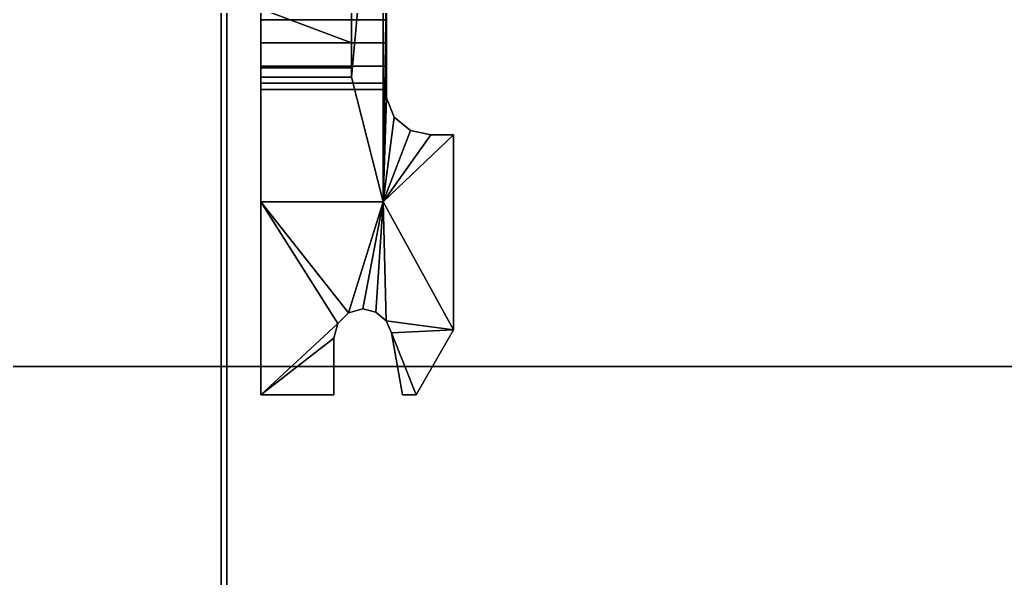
# Model space of a CAD drawing. Extents: x -1998 to 40, y -600 to 0.
# Drawn here: x -991.46 to -948.02, y -421.34 to -396.73 of the extents above; entities that cross this region are included whole.
import ezdxf

# ---------------------------------------------------------------- set-up
doc = ezdxf.new("R2010")
doc.units = 0

# ---------------------------------------------------------------- blocks, each defined once
blk = doc.blocks.new('rack tv terrero.bajo.Suelo1', base_point=(20, 20))
at = {"layer": 'e-cerezo locarno H1632', "color": 0}
for points in [[(20, 20), (20, 432), (1500, 432), (1500, 20)], [(20, 20, 18), (20, 432, 18), (1500, 432, 18), (1500, 20, 18)]]:
    blk.add_3dface(points, dxfattribs=at)
blk = doc.blocks.new('rack tv terrero.bajo.Suelo')
at = {"layer": 'e-cerezo locarno H1632'}
blk.add_blockref('rack tv terrero.bajo.Suelo1', (20, 20), dxfattribs=at)
blk = doc.blocks.new('rack tv terrero.bajo.Techo1', base_point=(1500, 0, 600))
at = {"layer": 'e-cerezo locarno H1632', "color": 0}
for points in [[(1500, 0, 600), (1500, 432, 600), (0, 432, 600), (0, 0, 600)], [(1500, 0, 582), (1500, 432, 582), (0, 432, 582), (0, 0, 582)]]:
    blk.add_3dface(points, dxfattribs=at)
blk = doc.blocks.new('rack tv terrero.bajo.Techo')
at = {"layer": 'e-cerezo locarno H1632'}
blk.add_blockref('rack tv terrero.bajo.Techo1', (1500, 0, 600), dxfattribs=at)
blk = doc.blocks.new('rack tv terrero.bajo.Est  F [1]1', base_point=(38, 20, 404))
at = {"layer": 'e-cerezo locarno H1632', "color": 0}
for points in [[(38, 20, 404), (1482, 20, 404), (1482, 432, 404), (38, 432, 404)], [(38, 20, 422), (1482, 20, 422), (1482, 432, 422), (38, 432, 422)]]:
    blk.add_3dface(points, dxfattribs=at)
blk = doc.blocks.new('rack tv terrero.bajo.Est  F [1]')
at = {"layer": 'e-cerezo locarno H1632'}
blk.add_blockref('rack tv terrero.bajo.Est  F [1]1', (38, 20, 404), dxfattribs=at)
blk = doc.blocks.new('rack tv terrero.bajo.Div V [2]1', base_point=(997.667, 20, 404))
at = {"layer": 'e-cerezo locarno H1632', "color": 0}
for points in [[(997.667, 20, 18), (1015.667, 20, 18), (1015.667, 432, 18), (997.667, 432, 18)], [(997.667, 432, 404), (1015.667, 432, 404), (1015.667, 20, 404), (997.667, 20, 404)], [(1015.667, 20, 404), (1015.667, 20, 18), (1015.667, 432, 18), (1015.667, 432, 404)]]:
    blk.add_3dface(points, dxfattribs=at)
blk = doc.blocks.new('rack tv terrero.bajo.Div V [2]6', base_point=(1017.167, 62.75, 327.5))
at = {"layer": 'ACCESSORY', "color": 0, "invisible_edges": 8}
for points in [[(1022.567, 73.25, 307.5), (1022.567, 65.75, 310.5), (1022.567, 45.25, 307.5), (1022.567, 73.25, 307.5)], [(1022.701, 54.667, 307.5), (1022.567, 73.25, 307.5), (1022.567, 45.25, 307.5), (1022.701, 54.667, 307.5)], [(1022.567, 73.25, 296.5), (1022.701, 54.667, 296.5), (1022.567, 45.25, 296.5), (1022.567, 73.25, 296.5)], [(1022.567, 73.25, 296.5), (1022.567, 45.25, 296.5), (1022.567, 65.75, 293.5), (1022.567, 73.25, 296.5)], [(1021.167, 65.75, 310.5), (1021.167, 58.25, 313.25), (1021.167, 50.75, 310.5), (1021.167, 65.75, 310.5)], [(1021.167, 50.75, 310.5), (1022.567, 45.25, 310.5), (1022.567, 65.75, 310.5), (1021.167, 50.75, 310.5)], [(1021.167, 65.75, 310.5), (1021.167, 50.75, 310.5), (1022.567, 65.75, 310.5), (1021.167, 65.75, 310.5)], [(1021.167, 65.75, 293.5), (1022.567, 65.75, 293.5), (1021.167, 50.75, 293.5), (1021.167, 65.75, 293.5)], [(1021.167, 50.75, 293.5), (1021.167, 58.25, 290.75), (1021.167, 65.75, 293.5), (1021.167, 50.75, 293.5)], [(1022.567, 65.75, 293.5), (1022.567, 45.25, 293.5), (1021.167, 50.75, 293.5), (1022.567, 65.75, 293.5)], [(1022.567, 45.25, 310.5), (1022.567, 45.25, 307.5), (1022.567, 65.75, 310.5), (1022.567, 45.25, 310.5)], [(1022.567, 45.25, 296.5), (1022.567, 45.25, 293.5), (1022.567, 65.75, 293.5), (1022.567, 45.25, 296.5)], [(1021.167, 58.25, 313.25), (1021.167, 55.875, 313.886), (1021.167, 50.75, 310.5), (1021.167, 58.25, 313.25)], [(1021.167, 55.875, 290.114), (1021.167, 58.25, 290.75), (1021.167, 50.75, 293.5), (1021.167, 55.875, 290.114)], [(1017.167, 52.25, 327.098), (1017.167, 53.75, 327.5), (1017.167, 56.7, 320.685), (1017.167, 52.25, 327.098)], [(1017.167, 51.152, 326), (1017.167, 52.25, 327.098), (1017.167, 56.7, 320.685), (1017.167, 51.152, 326)], [(1017.167, 51.152, 326), (1017.167, 56.7, 320.685), (1017.167, 50.75, 324.5), (1017.167, 51.152, 326)], [(1017.167, 56.7, 320.685), (1017.167, 55.565, 319.55), (1017.167, 50.75, 324.5), (1017.167, 56.7, 320.685)], [(1017.167, 55.565, 316.45), (1017.167, 56.7, 315.315), (1017.167, 50.75, 310.5), (1017.167, 55.565, 316.45)], [(1017.167, 50.75, 310.5), (1017.167, 56.7, 315.315), (1017.167, 53.275, 305.775), (1017.167, 50.75, 310.5)], [(1017.167, 53.275, 298.225), (1017.167, 56.7, 288.685), (1017.167, 50.75, 293.5), (1017.167, 53.275, 298.225)], [(1017.167, 56.7, 288.685), (1017.167, 55.565, 287.55), (1017.167, 50.75, 293.5), (1017.167, 56.7, 288.685)], [(1017.167, 55.565, 284.45), (1017.167, 56.7, 283.315), (1017.167, 50.75, 279.5), (1017.167, 55.565, 284.45)], [(1017.167, 50.75, 279.5), (1017.167, 56.7, 283.315), (1017.167, 53.75, 276.5), (1017.167, 50.75, 279.5)], [(1021.167, 52.25, 327.098), (1021.167, 55.875, 322.114), (1021.167, 53.75, 327.5), (1021.167, 52.25, 327.098)], [(1021.167, 52.25, 327.098), (1021.167, 51.152, 326), (1021.167, 55.875, 322.114), (1021.167, 52.25, 327.098)], [(1021.167, 51.152, 326), (1021.167, 50.75, 324.5), (1021.167, 55.875, 322.114), (1021.167, 51.152, 326)], [(1021.167, 54.136, 320.375), (1021.167, 55.875, 322.114), (1021.167, 50.75, 324.5), (1021.167, 54.136, 320.375)], [(1021.167, 55.875, 313.886), (1021.167, 54.136, 315.625), (1021.167, 50.75, 310.5), (1021.167, 55.875, 313.886)], [(1021.167, 54.136, 288.375), (1021.167, 55.875, 290.114), (1021.167, 50.75, 293.5), (1021.167, 54.136, 288.375)], [(1021.167, 55.875, 281.886), (1021.167, 54.136, 283.625), (1021.167, 50.75, 279.5), (1021.167, 55.875, 281.886)], [(1021.167, 51.152, 278), (1021.167, 55.875, 281.886), (1021.167, 50.75, 279.5), (1021.167, 51.152, 278)], [(1021.167, 51.152, 278), (1021.167, 52.25, 276.902), (1021.167, 55.875, 281.886), (1021.167, 51.152, 278)], [(1021.167, 52.25, 276.902), (1021.167, 53.75, 276.5), (1021.167, 55.875, 281.886), (1021.167, 52.25, 276.902)], [(1017.167, 55.565, 319.55), (1017.167, 55.15, 318), (1017.167, 50.75, 324.5), (1017.167, 55.565, 319.55)], [(1017.167, 55.15, 318), (1017.167, 55.565, 316.45), (1017.167, 50.75, 310.5), (1017.167, 55.15, 318)], [(1017.167, 50.75, 293.5), (1017.167, 55.565, 287.55), (1017.167, 55.15, 286), (1017.167, 50.75, 293.5)], [(1017.167, 55.15, 286), (1017.167, 55.565, 284.45), (1017.167, 50.75, 279.5), (1017.167, 55.15, 286)], [(1017.167, 50.75, 324.5), (1017.167, 55.15, 318), (1017.167, 50.75, 310.5), (1017.167, 50.75, 324.5)], [(1017.167, 50.75, 293.5), (1017.167, 55.15, 286), (1017.167, 50.75, 279.5), (1017.167, 50.75, 293.5)], [(1022.701, 49.833, 307.5), (1022.701, 54.667, 307.5), (1022.567, 45.25, 307.5), (1022.701, 49.833, 307.5)], [(1022.701, 54.667, 296.5), (1022.701, 49.833, 296.5), (1022.567, 45.25, 296.5), (1022.701, 54.667, 296.5)], [(1022.701, 49.833, 307.5), (1022.701, 52.25, 306.05), (1022.701, 54.667, 307.5), (1022.701, 49.833, 307.5)], [(1022.701, 52.25, 306.05), (1022.701, 53.275, 305.775), (1022.701, 54.667, 307.5), (1022.701, 52.25, 306.05)], [(1022.701, 53.275, 298.225), (1022.701, 52.25, 297.95), (1022.701, 54.667, 296.5), (1022.701, 53.275, 298.225)], [(1022.701, 54.667, 296.5), (1022.701, 52.25, 297.95), (1022.701, 49.833, 296.5), (1022.701, 54.667, 296.5)], [(1021.167, 53.5, 318), (1021.167, 54.136, 320.375), (1021.167, 50.75, 324.5), (1021.167, 53.5, 318)], [(1021.167, 54.136, 315.625), (1021.167, 53.5, 318), (1021.167, 50.75, 310.5), (1021.167, 54.136, 315.625)], [(1021.167, 53.5, 286), (1021.167, 54.136, 288.375), (1021.167, 50.75, 293.5), (1021.167, 53.5, 286)], [(1021.167, 54.136, 283.625), (1021.167, 53.5, 286), (1021.167, 50.75, 279.5), (1021.167, 54.136, 283.625)], [(1021.167, 53.75, 327.5), (1017.167, 53.75, 327.5), (1021.167, 52.25, 327.098), (1021.167, 53.75, 327.5)], [(1017.167, 53.75, 327.5), (1017.167, 52.25, 327.098), (1021.167, 52.25, 327.098), (1017.167, 53.75, 327.5)], [(1017.167, 51.152, 278), (1017.167, 50.75, 279.5), (1017.167, 53.75, 276.5), (1017.167, 51.152, 278)], [(1017.167, 52.25, 276.902), (1017.167, 51.152, 278), (1017.167, 53.75, 276.5), (1017.167, 52.25, 276.902)], [(1021.167, 50.75, 310.5), (1021.167, 53.5, 318), (1021.167, 50.75, 324.5), (1021.167, 50.75, 310.5)], [(1021.167, 50.75, 279.5), (1021.167, 53.5, 286), (1021.167, 50.75, 293.5), (1021.167, 50.75, 279.5)], [(1017.167, 52.25, 306.05), (1017.167, 50.75, 310.5), (1017.167, 53.275, 305.775), (1017.167, 52.25, 306.05)], [(1017.167, 53.275, 298.225), (1017.167, 50.75, 293.5), (1017.167, 52.25, 297.95), (1017.167, 53.275, 298.225)], [(1017.167, 52.25, 306.05), (1017.167, 51.225, 305.775), (1017.167, 50.75, 310.5), (1017.167, 52.25, 306.05)], [(1017.167, 52.25, 297.95), (1017.167, 50.75, 293.5), (1017.167, 51.225, 298.225), (1017.167, 52.25, 297.95)], [(1022.701, 51.225, 305.775), (1022.701, 52.25, 306.05), (1022.701, 49.833, 307.5), (1022.701, 51.225, 305.775)], [(1022.701, 52.25, 297.95), (1022.701, 51.225, 298.225), (1022.701, 49.833, 296.5), (1022.701, 52.25, 297.95)], [(1017.167, 50.75, 310.5), (1017.167, 51.225, 305.775), (1017.167, 45.25, 307.5), (1017.167, 50.75, 310.5)], [(1017.167, 51.225, 305.775), (1017.167, 50.475, 305.025), (1017.167, 45.25, 307.5), (1017.167, 51.225, 305.775)], [(1017.167, 50.475, 298.975), (1017.167, 51.225, 298.225), (1017.167, 45.25, 296.5), (1017.167, 50.475, 298.975)], [(1017.167, 45.25, 296.5), (1017.167, 51.225, 298.225), (1017.167, 50.75, 293.5), (1017.167, 45.25, 296.5)], [(1022.701, 50.475, 305.025), (1022.701, 51.225, 305.775), (1022.701, 49.833, 307.5), (1022.701, 50.475, 305.025)], [(1022.701, 50.475, 298.975), (1022.701, 49.833, 296.5), (1022.701, 51.225, 298.225), (1022.701, 50.475, 298.975)], [(1017.167, 45.25, 310.5), (1017.167, 50.75, 310.5), (1017.167, 45.25, 307.5), (1017.167, 45.25, 310.5)], [(1017.167, 45.25, 293.5), (1017.167, 45.25, 296.5), (1017.167, 50.75, 293.5), (1017.167, 45.25, 293.5)], [(1017.167, 50.2, 304), (1017.167, 45.25, 307.5), (1017.167, 50.475, 305.025), (1017.167, 50.2, 304)], [(1017.167, 50.2, 300), (1017.167, 50.475, 298.975), (1017.167, 45.25, 296.5), (1017.167, 50.2, 300)], [(1022.701, 50.2, 304), (1022.701, 50.475, 305.025), (1022.701, 49.833, 307.5), (1022.701, 50.2, 304)], [(1022.701, 50.475, 298.975), (1022.701, 50.2, 300), (1022.701, 49.833, 296.5), (1022.701, 50.475, 298.975)], [(1017.167, 50.2, 304), (1017.167, 45.25, 296.5), (1017.167, 45.25, 307.5), (1017.167, 50.2, 304)], [(1017.167, 50.2, 304), (1017.167, 50.2, 300), (1017.167, 45.25, 296.5), (1017.167, 50.2, 304)], [(1022.701, 49.833, 296.5), (1022.701, 50.2, 304), (1022.701, 49.833, 307.5), (1022.701, 49.833, 296.5)], [(1022.701, 50.2, 304), (1022.701, 49.833, 296.5), (1022.701, 50.2, 300), (1022.701, 50.2, 304)], [(1023.05, 48.977, 307.5), (1022.701, 49.833, 307.5), (1022.567, 45.25, 307.5), (1023.05, 48.977, 307.5)], [(1022.701, 49.833, 296.5), (1023.05, 48.977, 296.5), (1022.567, 45.25, 296.5), (1022.701, 49.833, 296.5)], [(1023.761, 48.387, 307.5), (1023.05, 48.977, 307.5), (1022.567, 45.25, 307.5), (1023.761, 48.387, 307.5)], [(1023.05, 48.977, 296.5), (1023.761, 48.387, 296.5), (1022.567, 45.25, 296.5), (1023.05, 48.977, 296.5)], [(1024.667, 48.2, 307.5), (1023.761, 48.387, 307.5), (1022.567, 45.25, 307.5), (1024.667, 48.2, 307.5)], [(1023.761, 48.387, 296.5), (1024.667, 48.2, 296.5), (1022.567, 45.25, 296.5), (1023.761, 48.387, 296.5)], [(1025.667, 48.2, 307.5), (1022.567, 45.25, 307.5), (1025.667, 39.608, 307.5), (1025.667, 48.2, 307.5)], [(1025.667, 48.2, 307.5), (1024.667, 48.2, 307.5), (1022.567, 45.25, 307.5), (1025.667, 48.2, 307.5)], [(1025.667, 48.2, 296.5), (1025.667, 39.608, 296.5), (1022.567, 45.25, 296.5), (1025.667, 48.2, 296.5)], [(1024.667, 48.2, 296.5), (1025.667, 48.2, 296.5), (1022.567, 45.25, 296.5), (1024.667, 48.2, 296.5)], [(1025.667, 48.2, 296.5), (1025.667, 48.2, 307.5), (1025.667, 39.608, 307.5), (1025.667, 48.2, 296.5)], [(1025.667, 39.608, 296.5), (1025.667, 48.2, 296.5), (1025.667, 39.608, 307.5), (1025.667, 39.608, 296.5)], [(1017.167, 36.75, 307.5), (1020.558, 39.89, 307.5), (1017.167, 45.25, 307.5), (1017.167, 36.75, 307.5)], [(1017.167, 36.75, 307.5), (1017.167, 45.25, 307.5), (1017.167, 45.25, 296.5), (1017.167, 36.75, 307.5)], [(1021.027, 40.359, 307.5), (1017.167, 45.25, 307.5), (1020.558, 39.89, 307.5), (1021.027, 40.359, 307.5)], [(1017.167, 45.25, 307.5), (1021.027, 40.359, 307.5), (1022.567, 45.25, 307.5), (1017.167, 45.25, 307.5)], [(1017.167, 36.75, 296.5), (1017.167, 36.75, 307.5), (1017.167, 45.25, 296.5), (1017.167, 36.75, 296.5)], [(1017.167, 36.75, 296.5), (1017.167, 45.25, 296.5), (1020.558, 39.89, 296.5), (1017.167, 36.75, 296.5)], [(1020.558, 39.89, 296.5), (1017.167, 45.25, 296.5), (1021.027, 40.359, 296.5), (1020.558, 39.89, 296.5)], [(1022.567, 45.25, 296.5), (1021.027, 40.359, 296.5), (1017.167, 45.25, 296.5), (1022.567, 45.25, 296.5)], [(1021.027, 40.359, 307.5), (1021.667, 40.53, 307.5), (1022.567, 45.25, 307.5), (1021.027, 40.359, 307.5)], [(1021.667, 40.53, 296.5), (1021.027, 40.359, 296.5), (1022.567, 45.25, 296.5), (1021.667, 40.53, 296.5)], [(1021.667, 40.53, 307.5), (1022.241, 40.394, 307.5), (1022.567, 45.25, 307.5), (1021.667, 40.53, 307.5)], [(1022.241, 40.394, 296.5), (1021.667, 40.53, 296.5), (1022.567, 45.25, 296.5), (1022.241, 40.394, 296.5)], [(1022.241, 40.394, 307.5), (1022.693, 40.014, 307.5), (1022.567, 45.25, 307.5), (1022.241, 40.394, 307.5)], [(1022.241, 40.394, 296.5), (1022.567, 45.25, 296.5), (1022.693, 40.014, 296.5), (1022.241, 40.394, 296.5)], [(1022.567, 45.25, 307.5), (1022.693, 40.014, 307.5), (1025.667, 39.608, 307.5), (1022.567, 45.25, 307.5)], [(1025.667, 39.608, 296.5), (1022.693, 40.014, 296.5), (1022.567, 45.25, 296.5), (1025.667, 39.608, 296.5)], [(1022.927, 39.472, 307.5), (1025.667, 39.608, 307.5), (1022.693, 40.014, 307.5), (1022.927, 39.472, 307.5)], [(1022.927, 39.472, 296.5), (1022.693, 40.014, 296.5), (1025.667, 39.608, 296.5), (1022.927, 39.472, 296.5)], [(1020.387, 39.25, 307.5), (1020.558, 39.89, 307.5), (1017.167, 36.75, 307.5), (1020.387, 39.25, 307.5)], [(1020.387, 39.25, 296.5), (1017.167, 36.75, 296.5), (1020.558, 39.89, 296.5), (1020.387, 39.25, 296.5)], [(1024.017, 36.75, 307.5), (1025.667, 39.608, 307.5), (1022.927, 39.472, 307.5), (1024.017, 36.75, 307.5)], [(1024.017, 36.75, 296.5), (1022.927, 39.472, 296.5), (1025.667, 39.608, 296.5), (1024.017, 36.75, 296.5)], [(1020.387, 36.75, 307.5), (1020.387, 39.25, 307.5), (1017.167, 36.75, 307.5), (1020.387, 36.75, 307.5)], [(1020.387, 39.25, 296.5), (1020.387, 36.75, 296.5), (1017.167, 36.75, 296.5), (1020.387, 39.25, 296.5)], [(1023.407, 36.75, 307.5), (1024.017, 36.75, 307.5), (1022.927, 39.472, 307.5), (1023.407, 36.75, 307.5)], [(1023.407, 36.75, 296.5), (1022.927, 39.472, 296.5), (1024.017, 36.75, 296.5), (1023.407, 36.75, 296.5)], [(1020.387, 36.75, 307.5), (1017.167, 36.75, 307.5), (1017.167, 36.75, 296.5), (1020.387, 36.75, 307.5)], [(1020.387, 36.75, 296.5), (1020.387, 36.75, 307.5), (1017.167, 36.75, 296.5), (1020.387, 36.75, 296.5)], [(1023.407, 36.75, 307.5), (1023.407, 36.75, 296.5), (1024.017, 36.75, 307.5), (1023.407, 36.75, 307.5)], [(1023.407, 36.75, 296.5), (1024.017, 36.75, 296.5), (1024.017, 36.75, 307.5), (1023.407, 36.75, 296.5)]]:
    blk.add_3dface(points, dxfattribs=at)
at = {"layer": 'ACCESSORY', "color": 0}
for points in [[(1017.167, 52.25, 276.902), (1017.167, 53.75, 276.5), (1021.167, 53.75, 276.5), (1021.167, 52.25, 276.902)], [(1017.167, 52.25, 306.05), (1017.167, 53.275, 305.775), (1022.701, 53.275, 305.775), (1022.701, 52.25, 306.05)], [(1022.701, 53.275, 298.225), (1017.167, 53.275, 298.225), (1017.167, 52.25, 297.95), (1022.701, 52.25, 297.95)], [(1017.167, 52.25, 327.098), (1017.167, 51.152, 326), (1021.167, 51.152, 326), (1021.167, 52.25, 327.098)], [(1017.167, 51.225, 305.775), (1017.167, 52.25, 306.05), (1022.701, 52.25, 306.05), (1022.701, 51.225, 305.775)], [(1022.701, 52.25, 297.95), (1017.167, 52.25, 297.95), (1017.167, 51.225, 298.225), (1022.701, 51.225, 298.225)], [(1017.167, 51.152, 278), (1017.167, 52.25, 276.902), (1021.167, 52.25, 276.902), (1021.167, 51.152, 278)], [(1017.167, 50.475, 305.025), (1017.167, 51.225, 305.775), (1022.701, 51.225, 305.775), (1022.701, 50.475, 305.025)], [(1022.701, 51.225, 298.225), (1017.167, 51.225, 298.225), (1017.167, 50.475, 298.975), (1022.701, 50.475, 298.975)], [(1017.167, 51.152, 326), (1017.167, 50.75, 324.5), (1021.167, 50.75, 324.5), (1021.167, 51.152, 326)], [(1021.167, 50.75, 279.5), (1017.167, 50.75, 279.5), (1017.167, 51.152, 278), (1021.167, 51.152, 278)], [(1017.167, 50.75, 310.5), (1021.167, 50.75, 310.5), (1021.167, 50.75, 324.5), (1017.167, 50.75, 324.5)], [(1021.167, 50.75, 310.5), (1017.167, 50.75, 310.5), (1017.167, 45.25, 310.5), (1022.567, 45.25, 310.5)], [(1017.167, 45.25, 293.5), (1017.167, 50.75, 293.5), (1021.167, 50.75, 293.5), (1022.567, 45.25, 293.5)], [(1017.167, 50.75, 293.5), (1017.167, 50.75, 279.5), (1021.167, 50.75, 279.5), (1021.167, 50.75, 293.5)], [(1017.167, 50.2, 304), (1017.167, 50.475, 305.025), (1022.701, 50.475, 305.025), (1022.701, 50.2, 304)], [(1022.701, 50.475, 298.975), (1017.167, 50.475, 298.975), (1017.167, 50.2, 300), (1022.701, 50.2, 300)], [(1017.167, 50.2, 300), (1017.167, 50.2, 304), (1022.701, 50.2, 304), (1022.701, 50.2, 300)], [(1022.701, 49.833, 296.5), (1022.701, 49.833, 307.5), (1023.05, 48.977, 307.5), (1023.05, 48.977, 296.5)], [(1023.05, 48.977, 296.5), (1023.05, 48.977, 307.5), (1023.761, 48.387, 307.5), (1023.761, 48.387, 296.5)], [(1023.761, 48.387, 296.5), (1023.761, 48.387, 307.5), (1024.667, 48.2, 307.5), (1024.667, 48.2, 296.5)], [(1024.667, 48.2, 296.5), (1024.667, 48.2, 307.5), (1025.667, 48.2, 307.5), (1025.667, 48.2, 296.5)], [(1017.167, 45.25, 307.5), (1022.567, 45.25, 307.5), (1022.567, 45.25, 310.5), (1017.167, 45.25, 310.5)], [(1017.167, 45.25, 296.5), (1017.167, 45.25, 293.5), (1022.567, 45.25, 293.5), (1022.567, 45.25, 296.5)], [(1021.027, 40.359, 296.5), (1021.667, 40.53, 296.5), (1021.667, 40.53, 307.5), (1021.027, 40.359, 307.5)], [(1022.241, 40.394, 307.5), (1021.667, 40.53, 307.5), (1021.667, 40.53, 296.5), (1022.241, 40.394, 296.5)], [(1020.558, 39.89, 296.5), (1021.027, 40.359, 296.5), (1021.027, 40.359, 307.5), (1020.558, 39.89, 307.5)], [(1022.241, 40.394, 307.5), (1022.241, 40.394, 296.5), (1022.693, 40.014, 296.5), (1022.693, 40.014, 307.5)], [(1022.693, 40.014, 307.5), (1022.693, 40.014, 296.5), (1022.927, 39.472, 296.5), (1022.927, 39.472, 307.5)], [(1020.387, 39.25, 296.5), (1020.558, 39.89, 296.5), (1020.558, 39.89, 307.5), (1020.387, 39.25, 307.5)], [(1024.017, 36.75, 307.5), (1024.017, 36.75, 296.5), (1025.667, 39.608, 296.5), (1025.667, 39.608, 307.5)], [(1020.387, 36.75, 296.5), (1020.387, 39.25, 296.5), (1020.387, 39.25, 307.5), (1020.387, 36.75, 307.5)], [(1022.927, 39.472, 307.5), (1022.927, 39.472, 296.5), (1023.407, 36.75, 296.5), (1023.407, 36.75, 307.5)]]:
    blk.add_3dface(points, dxfattribs=at)
blk = doc.blocks.new('rack tv terrero.bajo.Div V [2]7', base_point=(1017.167, 62.75, 145.5))
at = {"layer": 'ACCESSORY', "color": 0, "invisible_edges": 8}
for points in [[(1022.567, 73.25, 125.5), (1022.567, 65.75, 128.5), (1022.567, 45.25, 125.5), (1022.567, 73.25, 125.5)], [(1022.701, 54.667, 125.5), (1022.567, 73.25, 125.5), (1022.567, 45.25, 125.5), (1022.701, 54.667, 125.5)], [(1022.567, 73.25, 114.5), (1022.701, 54.667, 114.5), (1022.567, 45.25, 114.5), (1022.567, 73.25, 114.5)], [(1022.567, 73.25, 114.5), (1022.567, 45.25, 114.5), (1022.567, 65.75, 111.5), (1022.567, 73.25, 114.5)], [(1021.167, 65.75, 128.5), (1021.167, 58.25, 131.25), (1021.167, 50.75, 128.5), (1021.167, 65.75, 128.5)], [(1021.167, 50.75, 128.5), (1022.567, 45.25, 128.5), (1022.567, 65.75, 128.5), (1021.167, 50.75, 128.5)], [(1021.167, 65.75, 128.5), (1021.167, 50.75, 128.5), (1022.567, 65.75, 128.5), (1021.167, 65.75, 128.5)], [(1021.167, 65.75, 111.5), (1022.567, 65.75, 111.5), (1021.167, 50.75, 111.5), (1021.167, 65.75, 111.5)], [(1021.167, 50.75, 111.5), (1021.167, 58.25, 108.75), (1021.167, 65.75, 111.5), (1021.167, 50.75, 111.5)], [(1022.567, 65.75, 111.5), (1022.567, 45.25, 111.5), (1021.167, 50.75, 111.5), (1022.567, 65.75, 111.5)], [(1022.567, 45.25, 128.5), (1022.567, 45.25, 125.5), (1022.567, 65.75, 128.5), (1022.567, 45.25, 128.5)], [(1022.567, 45.25, 114.5), (1022.567, 45.25, 111.5), (1022.567, 65.75, 111.5), (1022.567, 45.25, 114.5)], [(1021.167, 58.25, 131.25), (1021.167, 55.875, 131.886), (1021.167, 50.75, 128.5), (1021.167, 58.25, 131.25)], [(1021.167, 55.875, 108.114), (1021.167, 58.25, 108.75), (1021.167, 50.75, 111.5), (1021.167, 55.875, 108.114)], [(1017.167, 52.25, 145.098), (1017.167, 53.75, 145.5), (1017.167, 56.7, 138.685), (1017.167, 52.25, 145.098)], [(1017.167, 51.152, 144), (1017.167, 52.25, 145.098), (1017.167, 56.7, 138.685), (1017.167, 51.152, 144)], [(1017.167, 51.152, 144), (1017.167, 56.7, 138.685), (1017.167, 50.75, 142.5), (1017.167, 51.152, 144)], [(1017.167, 56.7, 138.685), (1017.167, 55.565, 137.55), (1017.167, 50.75, 142.5), (1017.167, 56.7, 138.685)], [(1017.167, 55.565, 134.45), (1017.167, 56.7, 133.315), (1017.167, 50.75, 128.5), (1017.167, 55.565, 134.45)], [(1017.167, 50.75, 128.5), (1017.167, 56.7, 133.315), (1017.167, 53.275, 123.775), (1017.167, 50.75, 128.5)], [(1017.167, 53.275, 116.225), (1017.167, 56.7, 106.685), (1017.167, 50.75, 111.5), (1017.167, 53.275, 116.225)], [(1017.167, 56.7, 106.685), (1017.167, 55.565, 105.55), (1017.167, 50.75, 111.5), (1017.167, 56.7, 106.685)], [(1017.167, 55.565, 102.45), (1017.167, 56.7, 101.315), (1017.167, 50.75, 97.5), (1017.167, 55.565, 102.45)], [(1017.167, 50.75, 97.5), (1017.167, 56.7, 101.315), (1017.167, 53.75, 94.5), (1017.167, 50.75, 97.5)], [(1021.167, 52.25, 145.098), (1021.167, 55.875, 140.114), (1021.167, 53.75, 145.5), (1021.167, 52.25, 145.098)], [(1021.167, 52.25, 145.098), (1021.167, 51.152, 144), (1021.167, 55.875, 140.114), (1021.167, 52.25, 145.098)], [(1021.167, 51.152, 144), (1021.167, 50.75, 142.5), (1021.167, 55.875, 140.114), (1021.167, 51.152, 144)], [(1021.167, 54.136, 138.375), (1021.167, 55.875, 140.114), (1021.167, 50.75, 142.5), (1021.167, 54.136, 138.375)], [(1021.167, 55.875, 131.886), (1021.167, 54.136, 133.625), (1021.167, 50.75, 128.5), (1021.167, 55.875, 131.886)], [(1021.167, 54.136, 106.375), (1021.167, 55.875, 108.114), (1021.167, 50.75, 111.5), (1021.167, 54.136, 106.375)], [(1021.167, 55.875, 99.886), (1021.167, 54.136, 101.625), (1021.167, 50.75, 97.5), (1021.167, 55.875, 99.886)], [(1021.167, 51.152, 96), (1021.167, 55.875, 99.886), (1021.167, 50.75, 97.5), (1021.167, 51.152, 96)], [(1021.167, 51.152, 96), (1021.167, 52.25, 94.902), (1021.167, 55.875, 99.886), (1021.167, 51.152, 96)], [(1021.167, 52.25, 94.902), (1021.167, 53.75, 94.5), (1021.167, 55.875, 99.886), (1021.167, 52.25, 94.902)], [(1017.167, 55.565, 137.55), (1017.167, 55.15, 136), (1017.167, 50.75, 142.5), (1017.167, 55.565, 137.55)], [(1017.167, 55.15, 136), (1017.167, 55.565, 134.45), (1017.167, 50.75, 128.5), (1017.167, 55.15, 136)], [(1017.167, 50.75, 111.5), (1017.167, 55.565, 105.55), (1017.167, 55.15, 104), (1017.167, 50.75, 111.5)], [(1017.167, 55.15, 104), (1017.167, 55.565, 102.45), (1017.167, 50.75, 97.5), (1017.167, 55.15, 104)], [(1017.167, 50.75, 142.5), (1017.167, 55.15, 136), (1017.167, 50.75, 128.5), (1017.167, 50.75, 142.5)], [(1017.167, 50.75, 111.5), (1017.167, 55.15, 104), (1017.167, 50.75, 97.5), (1017.167, 50.75, 111.5)], [(1022.701, 49.833, 125.5), (1022.701, 54.667, 125.5), (1022.567, 45.25, 125.5), (1022.701, 49.833, 125.5)], [(1022.701, 54.667, 114.5), (1022.701, 49.833, 114.5), (1022.567, 45.25, 114.5), (1022.701, 54.667, 114.5)], [(1022.701, 49.833, 125.5), (1022.701, 52.25, 124.05), (1022.701, 54.667, 125.5), (1022.701, 49.833, 125.5)], [(1022.701, 52.25, 124.05), (1022.701, 53.275, 123.775), (1022.701, 54.667, 125.5), (1022.701, 52.25, 124.05)], [(1022.701, 53.275, 116.225), (1022.701, 52.25, 115.95), (1022.701, 54.667, 114.5), (1022.701, 53.275, 116.225)], [(1022.701, 54.667, 114.5), (1022.701, 52.25, 115.95), (1022.701, 49.833, 114.5), (1022.701, 54.667, 114.5)], [(1021.167, 53.5, 136), (1021.167, 54.136, 138.375), (1021.167, 50.75, 142.5), (1021.167, 53.5, 136)], [(1021.167, 54.136, 133.625), (1021.167, 53.5, 136), (1021.167, 50.75, 128.5), (1021.167, 54.136, 133.625)], [(1021.167, 53.5, 104), (1021.167, 54.136, 106.375), (1021.167, 50.75, 111.5), (1021.167, 53.5, 104)], [(1021.167, 54.136, 101.625), (1021.167, 53.5, 104), (1021.167, 50.75, 97.5), (1021.167, 54.136, 101.625)], [(1021.167, 53.75, 145.5), (1017.167, 53.75, 145.5), (1021.167, 52.25, 145.098), (1021.167, 53.75, 145.5)], [(1017.167, 53.75, 145.5), (1017.167, 52.25, 145.098), (1021.167, 52.25, 145.098), (1017.167, 53.75, 145.5)], [(1017.167, 51.152, 96), (1017.167, 50.75, 97.5), (1017.167, 53.75, 94.5), (1017.167, 51.152, 96)], [(1017.167, 52.25, 94.902), (1017.167, 51.152, 96), (1017.167, 53.75, 94.5), (1017.167, 52.25, 94.902)], [(1021.167, 50.75, 128.5), (1021.167, 53.5, 136), (1021.167, 50.75, 142.5), (1021.167, 50.75, 128.5)], [(1021.167, 50.75, 97.5), (1021.167, 53.5, 104), (1021.167, 50.75, 111.5), (1021.167, 50.75, 97.5)], [(1017.167, 52.25, 124.05), (1017.167, 50.75, 128.5), (1017.167, 53.275, 123.775), (1017.167, 52.25, 124.05)], [(1017.167, 53.275, 116.225), (1017.167, 50.75, 111.5), (1017.167, 52.25, 115.95), (1017.167, 53.275, 116.225)], [(1017.167, 52.25, 124.05), (1017.167, 51.225, 123.775), (1017.167, 50.75, 128.5), (1017.167, 52.25, 124.05)], [(1017.167, 52.25, 115.95), (1017.167, 50.75, 111.5), (1017.167, 51.225, 116.225), (1017.167, 52.25, 115.95)], [(1022.701, 51.225, 123.775), (1022.701, 52.25, 124.05), (1022.701, 49.833, 125.5), (1022.701, 51.225, 123.775)], [(1022.701, 52.25, 115.95), (1022.701, 51.225, 116.225), (1022.701, 49.833, 114.5), (1022.701, 52.25, 115.95)], [(1017.167, 50.75, 128.5), (1017.167, 51.225, 123.775), (1017.167, 45.25, 125.5), (1017.167, 50.75, 128.5)], [(1017.167, 51.225, 123.775), (1017.167, 50.475, 123.025), (1017.167, 45.25, 125.5), (1017.167, 51.225, 123.775)], [(1017.167, 50.475, 116.975), (1017.167, 51.225, 116.225), (1017.167, 45.25, 114.5), (1017.167, 50.475, 116.975)], [(1017.167, 45.25, 114.5), (1017.167, 51.225, 116.225), (1017.167, 50.75, 111.5), (1017.167, 45.25, 114.5)], [(1022.701, 50.475, 123.025), (1022.701, 51.225, 123.775), (1022.701, 49.833, 125.5), (1022.701, 50.475, 123.025)], [(1022.701, 50.475, 116.975), (1022.701, 49.833, 114.5), (1022.701, 51.225, 116.225), (1022.701, 50.475, 116.975)], [(1017.167, 45.25, 128.5), (1017.167, 50.75, 128.5), (1017.167, 45.25, 125.5), (1017.167, 45.25, 128.5)], [(1017.167, 45.25, 111.5), (1017.167, 45.25, 114.5), (1017.167, 50.75, 111.5), (1017.167, 45.25, 111.5)], [(1017.167, 50.2, 122), (1017.167, 45.25, 125.5), (1017.167, 50.475, 123.025), (1017.167, 50.2, 122)], [(1017.167, 50.2, 118), (1017.167, 50.475, 116.975), (1017.167, 45.25, 114.5), (1017.167, 50.2, 118)], [(1022.701, 50.2, 122), (1022.701, 50.475, 123.025), (1022.701, 49.833, 125.5), (1022.701, 50.2, 122)], [(1022.701, 50.475, 116.975), (1022.701, 50.2, 118), (1022.701, 49.833, 114.5), (1022.701, 50.475, 116.975)], [(1017.167, 50.2, 122), (1017.167, 45.25, 114.5), (1017.167, 45.25, 125.5), (1017.167, 50.2, 122)], [(1017.167, 50.2, 122), (1017.167, 50.2, 118), (1017.167, 45.25, 114.5), (1017.167, 50.2, 122)], [(1022.701, 49.833, 114.5), (1022.701, 50.2, 122), (1022.701, 49.833, 125.5), (1022.701, 49.833, 114.5)], [(1022.701, 50.2, 122), (1022.701, 49.833, 114.5), (1022.701, 50.2, 118), (1022.701, 50.2, 122)], [(1023.05, 48.977, 125.5), (1022.701, 49.833, 125.5), (1022.567, 45.25, 125.5), (1023.05, 48.977, 125.5)], [(1022.701, 49.833, 114.5), (1023.05, 48.977, 114.5), (1022.567, 45.25, 114.5), (1022.701, 49.833, 114.5)], [(1023.761, 48.387, 125.5), (1023.05, 48.977, 125.5), (1022.567, 45.25, 125.5), (1023.761, 48.387, 125.5)], [(1023.05, 48.977, 114.5), (1023.761, 48.387, 114.5), (1022.567, 45.25, 114.5), (1023.05, 48.977, 114.5)], [(1024.667, 48.2, 125.5), (1023.761, 48.387, 125.5), (1022.567, 45.25, 125.5), (1024.667, 48.2, 125.5)], [(1023.761, 48.387, 114.5), (1024.667, 48.2, 114.5), (1022.567, 45.25, 114.5), (1023.761, 48.387, 114.5)], [(1025.667, 48.2, 125.5), (1022.567, 45.25, 125.5), (1025.667, 39.608, 125.5), (1025.667, 48.2, 125.5)], [(1025.667, 48.2, 125.5), (1024.667, 48.2, 125.5), (1022.567, 45.25, 125.5), (1025.667, 48.2, 125.5)], [(1025.667, 48.2, 114.5), (1025.667, 39.608, 114.5), (1022.567, 45.25, 114.5), (1025.667, 48.2, 114.5)], [(1024.667, 48.2, 114.5), (1025.667, 48.2, 114.5), (1022.567, 45.25, 114.5), (1024.667, 48.2, 114.5)], [(1025.667, 48.2, 114.5), (1025.667, 48.2, 125.5), (1025.667, 39.608, 125.5), (1025.667, 48.2, 114.5)], [(1025.667, 39.608, 114.5), (1025.667, 48.2, 114.5), (1025.667, 39.608, 125.5), (1025.667, 39.608, 114.5)], [(1017.167, 36.75, 125.5), (1020.558, 39.89, 125.5), (1017.167, 45.25, 125.5), (1017.167, 36.75, 125.5)], [(1017.167, 36.75, 125.5), (1017.167, 45.25, 125.5), (1017.167, 45.25, 114.5), (1017.167, 36.75, 125.5)], [(1021.027, 40.359, 125.5), (1017.167, 45.25, 125.5), (1020.558, 39.89, 125.5), (1021.027, 40.359, 125.5)], [(1017.167, 45.25, 125.5), (1021.027, 40.359, 125.5), (1022.567, 45.25, 125.5), (1017.167, 45.25, 125.5)], [(1017.167, 36.75, 114.5), (1017.167, 36.75, 125.5), (1017.167, 45.25, 114.5), (1017.167, 36.75, 114.5)], [(1017.167, 36.75, 114.5), (1017.167, 45.25, 114.5), (1020.558, 39.89, 114.5), (1017.167, 36.75, 114.5)], [(1020.558, 39.89, 114.5), (1017.167, 45.25, 114.5), (1021.027, 40.359, 114.5), (1020.558, 39.89, 114.5)], [(1022.567, 45.25, 114.5), (1021.027, 40.359, 114.5), (1017.167, 45.25, 114.5), (1022.567, 45.25, 114.5)], [(1021.027, 40.359, 125.5), (1021.667, 40.53, 125.5), (1022.567, 45.25, 125.5), (1021.027, 40.359, 125.5)], [(1021.667, 40.53, 114.5), (1021.027, 40.359, 114.5), (1022.567, 45.25, 114.5), (1021.667, 40.53, 114.5)], [(1021.667, 40.53, 125.5), (1022.241, 40.394, 125.5), (1022.567, 45.25, 125.5), (1021.667, 40.53, 125.5)], [(1022.241, 40.394, 114.5), (1021.667, 40.53, 114.5), (1022.567, 45.25, 114.5), (1022.241, 40.394, 114.5)], [(1022.241, 40.394, 125.5), (1022.693, 40.014, 125.5), (1022.567, 45.25, 125.5), (1022.241, 40.394, 125.5)], [(1022.241, 40.394, 114.5), (1022.567, 45.25, 114.5), (1022.693, 40.014, 114.5), (1022.241, 40.394, 114.5)], [(1022.567, 45.25, 125.5), (1022.693, 40.014, 125.5), (1025.667, 39.608, 125.5), (1022.567, 45.25, 125.5)], [(1025.667, 39.608, 114.5), (1022.693, 40.014, 114.5), (1022.567, 45.25, 114.5), (1025.667, 39.608, 114.5)], [(1022.927, 39.472, 125.5), (1025.667, 39.608, 125.5), (1022.693, 40.014, 125.5), (1022.927, 39.472, 125.5)], [(1022.927, 39.472, 114.5), (1022.693, 40.014, 114.5), (1025.667, 39.608, 114.5), (1022.927, 39.472, 114.5)], [(1020.387, 39.25, 125.5), (1020.558, 39.89, 125.5), (1017.167, 36.75, 125.5), (1020.387, 39.25, 125.5)], [(1020.387, 39.25, 114.5), (1017.167, 36.75, 114.5), (1020.558, 39.89, 114.5), (1020.387, 39.25, 114.5)], [(1024.017, 36.75, 125.5), (1025.667, 39.608, 125.5), (1022.927, 39.472, 125.5), (1024.017, 36.75, 125.5)], [(1024.017, 36.75, 114.5), (1022.927, 39.472, 114.5), (1025.667, 39.608, 114.5), (1024.017, 36.75, 114.5)], [(1020.387, 36.75, 125.5), (1020.387, 39.25, 125.5), (1017.167, 36.75, 125.5), (1020.387, 36.75, 125.5)], [(1020.387, 39.25, 114.5), (1020.387, 36.75, 114.5), (1017.167, 36.75, 114.5), (1020.387, 39.25, 114.5)], [(1023.407, 36.75, 125.5), (1024.017, 36.75, 125.5), (1022.927, 39.472, 125.5), (1023.407, 36.75, 125.5)], [(1023.407, 36.75, 114.5), (1022.927, 39.472, 114.5), (1024.017, 36.75, 114.5), (1023.407, 36.75, 114.5)], [(1020.387, 36.75, 125.5), (1017.167, 36.75, 125.5), (1017.167, 36.75, 114.5), (1020.387, 36.75, 125.5)], [(1020.387, 36.75, 114.5), (1020.387, 36.75, 125.5), (1017.167, 36.75, 114.5), (1020.387, 36.75, 114.5)], [(1023.407, 36.75, 125.5), (1023.407, 36.75, 114.5), (1024.017, 36.75, 125.5), (1023.407, 36.75, 125.5)], [(1023.407, 36.75, 114.5), (1024.017, 36.75, 114.5), (1024.017, 36.75, 125.5), (1023.407, 36.75, 114.5)]]:
    blk.add_3dface(points, dxfattribs=at)
at = {"layer": 'ACCESSORY', "color": 0}
for points in [[(1017.167, 52.25, 94.902), (1017.167, 53.75, 94.5), (1021.167, 53.75, 94.5), (1021.167, 52.25, 94.902)], [(1017.167, 52.25, 124.05), (1017.167, 53.275, 123.775), (1022.701, 53.275, 123.775), (1022.701, 52.25, 124.05)], [(1022.701, 53.275, 116.225), (1017.167, 53.275, 116.225), (1017.167, 52.25, 115.95), (1022.701, 52.25, 115.95)], [(1017.167, 52.25, 145.098), (1017.167, 51.152, 144), (1021.167, 51.152, 144), (1021.167, 52.25, 145.098)], [(1017.167, 51.225, 123.775), (1017.167, 52.25, 124.05), (1022.701, 52.25, 124.05), (1022.701, 51.225, 123.775)], [(1022.701, 52.25, 115.95), (1017.167, 52.25, 115.95), (1017.167, 51.225, 116.225), (1022.701, 51.225, 116.225)], [(1017.167, 51.152, 96), (1017.167, 52.25, 94.902), (1021.167, 52.25, 94.902), (1021.167, 51.152, 96)], [(1017.167, 50.475, 123.025), (1017.167, 51.225, 123.775), (1022.701, 51.225, 123.775), (1022.701, 50.475, 123.025)], [(1022.701, 51.225, 116.225), (1017.167, 51.225, 116.225), (1017.167, 50.475, 116.975), (1022.701, 50.475, 116.975)], [(1017.167, 51.152, 144), (1017.167, 50.75, 142.5), (1021.167, 50.75, 142.5), (1021.167, 51.152, 144)], [(1021.167, 50.75, 97.5), (1017.167, 50.75, 97.5), (1017.167, 51.152, 96), (1021.167, 51.152, 96)], [(1017.167, 50.75, 128.5), (1021.167, 50.75, 128.5), (1021.167, 50.75, 142.5), (1017.167, 50.75, 142.5)], [(1021.167, 50.75, 128.5), (1017.167, 50.75, 128.5), (1017.167, 45.25, 128.5), (1022.567, 45.25, 128.5)], [(1017.167, 45.25, 111.5), (1017.167, 50.75, 111.5), (1021.167, 50.75, 111.5), (1022.567, 45.25, 111.5)], [(1017.167, 50.75, 111.5), (1017.167, 50.75, 97.5), (1021.167, 50.75, 97.5), (1021.167, 50.75, 111.5)], [(1017.167, 50.2, 122), (1017.167, 50.475, 123.025), (1022.701, 50.475, 123.025), (1022.701, 50.2, 122)], [(1022.701, 50.475, 116.975), (1017.167, 50.475, 116.975), (1017.167, 50.2, 118), (1022.701, 50.2, 118)], [(1017.167, 50.2, 118), (1017.167, 50.2, 122), (1022.701, 50.2, 122), (1022.701, 50.2, 118)], [(1022.701, 49.833, 114.5), (1022.701, 49.833, 125.5), (1023.05, 48.977, 125.5), (1023.05, 48.977, 114.5)], [(1023.05, 48.977, 114.5), (1023.05, 48.977, 125.5), (1023.761, 48.387, 125.5), (1023.761, 48.387, 114.5)], [(1023.761, 48.387, 114.5), (1023.761, 48.387, 125.5), (1024.667, 48.2, 125.5), (1024.667, 48.2, 114.5)], [(1024.667, 48.2, 114.5), (1024.667, 48.2, 125.5), (1025.667, 48.2, 125.5), (1025.667, 48.2, 114.5)], [(1017.167, 45.25, 125.5), (1022.567, 45.25, 125.5), (1022.567, 45.25, 128.5), (1017.167, 45.25, 128.5)], [(1017.167, 45.25, 114.5), (1017.167, 45.25, 111.5), (1022.567, 45.25, 111.5), (1022.567, 45.25, 114.5)], [(1021.027, 40.359, 114.5), (1021.667, 40.53, 114.5), (1021.667, 40.53, 125.5), (1021.027, 40.359, 125.5)], [(1022.241, 40.394, 125.5), (1021.667, 40.53, 125.5), (1021.667, 40.53, 114.5), (1022.241, 40.394, 114.5)], [(1020.558, 39.89, 114.5), (1021.027, 40.359, 114.5), (1021.027, 40.359, 125.5), (1020.558, 39.89, 125.5)], [(1022.241, 40.394, 125.5), (1022.241, 40.394, 114.5), (1022.693, 40.014, 114.5), (1022.693, 40.014, 125.5)], [(1022.693, 40.014, 125.5), (1022.693, 40.014, 114.5), (1022.927, 39.472, 114.5), (1022.927, 39.472, 125.5)], [(1020.387, 39.25, 114.5), (1020.558, 39.89, 114.5), (1020.558, 39.89, 125.5), (1020.387, 39.25, 125.5)], [(1024.017, 36.75, 125.5), (1024.017, 36.75, 114.5), (1025.667, 39.608, 114.5), (1025.667, 39.608, 125.5)], [(1020.387, 36.75, 114.5), (1020.387, 39.25, 114.5), (1020.387, 39.25, 125.5), (1020.387, 36.75, 125.5)], [(1022.927, 39.472, 125.5), (1022.927, 39.472, 114.5), (1023.407, 36.75, 114.5), (1023.407, 36.75, 125.5)]]:
    blk.add_3dface(points, dxfattribs=at)
blk = doc.blocks.new('rack tv terrero.bajo.Div V [2]')
for name, p in [('rack tv terrero.bajo.Div V [2]6', (1017.167, 62.75, 327.5)), ('rack tv terrero.bajo.Div V [2]7', (1017.167, 62.75, 145.5))]:
    blk.add_blockref(name, p)
at = {"layer": 'e-cerezo locarno H1632'}
blk.add_blockref('rack tv terrero.bajo.Div V [2]1', (997.667, 20, 404), dxfattribs=at)
blk = doc.blocks.new('rack tv terrero.bajo.Div V [4]1', base_point=(997.41696, 20, 582))
at = {"layer": 'e-cerezo locarno H1632', "color": 0}
for points in [[(997.41696, 20, 422), (1015.41696, 20, 422), (1015.41696, 432, 422), (997.41696, 432, 422)], [(997.41696, 432, 582), (1015.41696, 432, 582), (1015.41696, 20, 582), (997.41696, 20, 582)], [(1015.41696, 20, 582), (1015.41696, 20, 422), (1015.41696, 432, 422), (1015.41696, 432, 582)]]:
    blk.add_3dface(points, dxfattribs=at)
blk = doc.blocks.new('rack tv terrero.bajo.Div V [4]')
at = {"layer": 'e-cerezo locarno H1632'}
blk.add_blockref('rack tv terrero.bajo.Div V [4]1', (997.41696, 20, 582), dxfattribs=at)
blk = doc.blocks.new('rack tv terrero.bajo')
at = {"layer": 'rack tv terrero.bajo.Div V [2]'}
blk.add_blockref('rack tv terrero.bajo.Div V [2]', (0, 0), dxfattribs=at)
at = {"layer": 'rack tv terrero.bajo.Div V [4]'}
blk.add_blockref('rack tv terrero.bajo.Div V [4]', (0, 0), dxfattribs=at)
at = {"layer": 'rack tv terrero.bajo.Est  F [1]'}
blk.add_blockref('rack tv terrero.bajo.Est  F [1]', (0, 0), dxfattribs=at)
at = {"layer": 'rack tv terrero.bajo.Suelo'}
blk.add_blockref('rack tv terrero.bajo.Suelo', (0, 0), dxfattribs=at)
at = {"layer": 'rack tv terrero.bajo.Techo'}
blk.add_blockref('rack tv terrero.bajo.Techo', (0, 0), dxfattribs=at)
blk = doc.blocks.new('rack tv terrero.piso tarima.D fondo [2]1')
at = {"layer": 'color', "color": 0}
blk.add_3dface([(1960, 0), (1960, 18), (0, 18), (0, 0)], dxfattribs=at)
at = {"layer": 'e-cerezo locarno H1632', "color": 0}
for points in [[(0, 18), (0, 18, 50), (1960, 18, 50), (1960, 18)], [(0, 0, 50), (0, 18, 50), (1960, 18, 50), (1960, 0, 50)]]:
    blk.add_3dface(points, dxfattribs=at)
blk = doc.blocks.new('rack tv terrero.piso tarima.D fondo [2]')
at = {"layer": 'e-cerezo locarno H1632'}
blk.add_blockref('rack tv terrero.piso tarima.D fondo [2]1', (0, 0), dxfattribs=at)
blk = doc.blocks.new('rack tv terrero.piso tarima')
at = {"layer": 'rack tv terrero.piso tarima.D fondo [2]'}
blk.add_blockref('rack tv terrero.piso tarima.D fondo [2]', (0, 0), dxfattribs=at)

msp = doc.modelspace()

# ---------------------------------------------------------------- block references
for name, p in [('rack tv terrero.bajo', (-1998, -450, 44)), ('rack tv terrero.piso tarima', (-1980, -430))]:
    msp.add_blockref(name, p)

doc.saveas('drawing.dxf')
